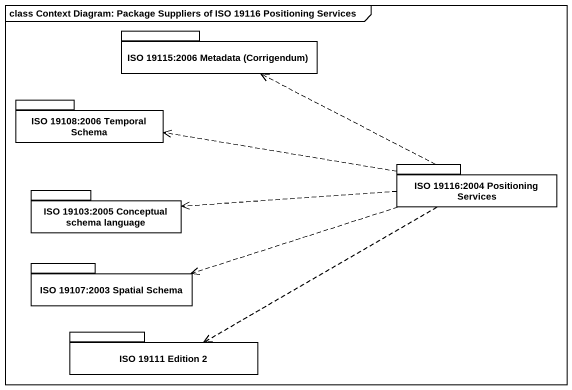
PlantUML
@startuml
mainframe class Context Diagram: Package Suppliers of ISO 19116 Positioning Services
package "ISO 19115:2006 Metadata (Corrigendum)" as ISO_19115_2006_Metadata {
}
package "ISO 19108:2006 Temporal Schema" as ISO_19108_2006_Temporal {
}
package "ISO 19116:2004 Positioning Services" as ISO_19116_2004_Positioning {
}
package "ISO 19103:2005 Conceptual schema language" as ISO_19103_2005_Conceptual {
}
package "ISO 19107:2003 Spatial Schema" as ISO_19107_2003_Spatial {
}
package "ISO 19111 Edition 2" as ISO_19111_Edition_2 {
}
ISO_19116_2004_Positioning .left.> ISO_19115_2006_Metadata
ISO_19116_2004_Positioning .left.> ISO_19108_2006_Temporal
ISO_19116_2004_Positioning .left.> ISO_19103_2005_Conceptual
ISO_19116_2004_Positioning .left.> ISO_19107_2003_Spatial
ISO_19116_2004_Positioning .left.> ISO_19111_Edition_2
@enduml
